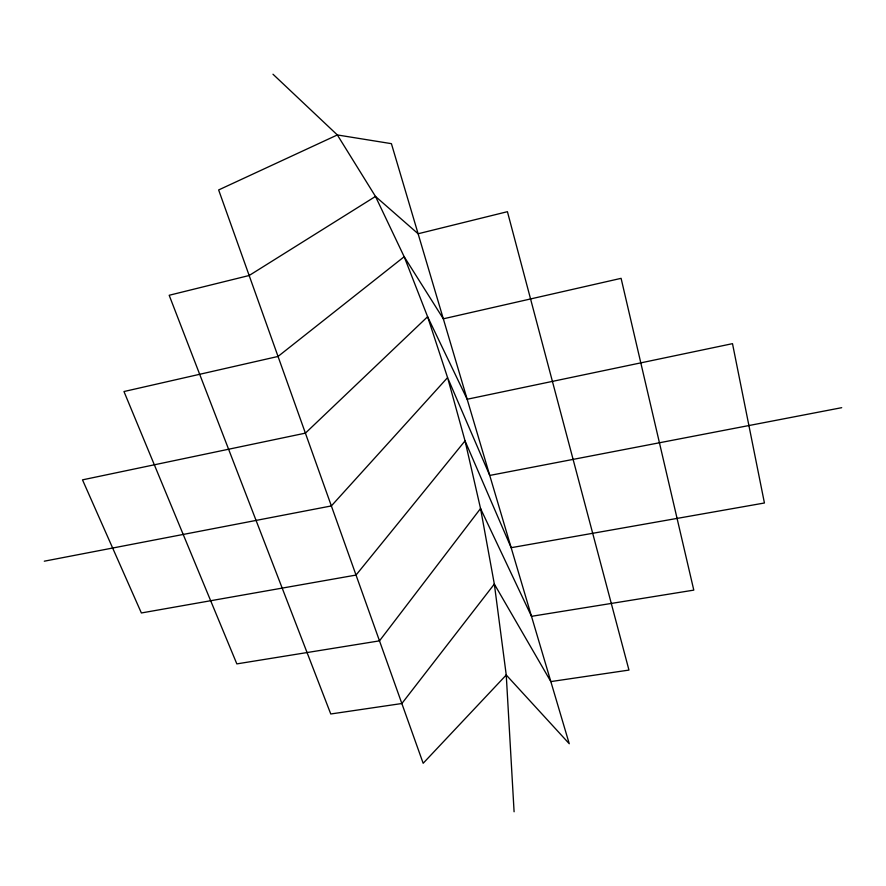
<?xml version="1.0" encoding="UTF-8"?>
<svg xmlns="http://www.w3.org/2000/svg" width="886" height="886" viewBox="0 0 886 886"><rect width="100%" height="100%" fill="white"/><g stroke="black" fill="none" stroke-linecap="round" stroke-linejoin="round"><path stroke-width="1.33" d="M44.3 561.192L331.364 505.928L447.574 377.613L427.606 316.723L404.182 256.73L375.487 196.437L337.344 134.949L272.988 74.225M841.7 407.682L489.748 475.439L447.574 377.613L465.039 440.863L480.544 508.531L494.333 584.062L506.249 674.999L514.09 811.775M480.544 508.531L379.496 640.855L236.839 663.891L123.974 391.534L278.038 356.449L404.182 256.73L443.321 318.816L621.097 278.337L693.793 590.12L531.5 616.324L480.544 508.531M494.333 584.062L401.856 703.517L330.766 713.983L169.182 295.271L249.165 275.502L375.487 196.437L418.114 233.76L507.423 211.688L628.96 670.082L550.837 681.589L494.333 584.062M465.039 440.863L356.028 575.069L141.372 612.968L82.498 479.858L305.404 433.143L427.606 316.723L467.166 399.254L732.5 343.657L764.43 502.993L511.156 547.692L465.039 440.863M506.249 674.999L423.165 763.278L218.643 189.947L337.344 134.949L391.413 143.665L569.255 743.731L506.249 674.999"/></g></svg>
